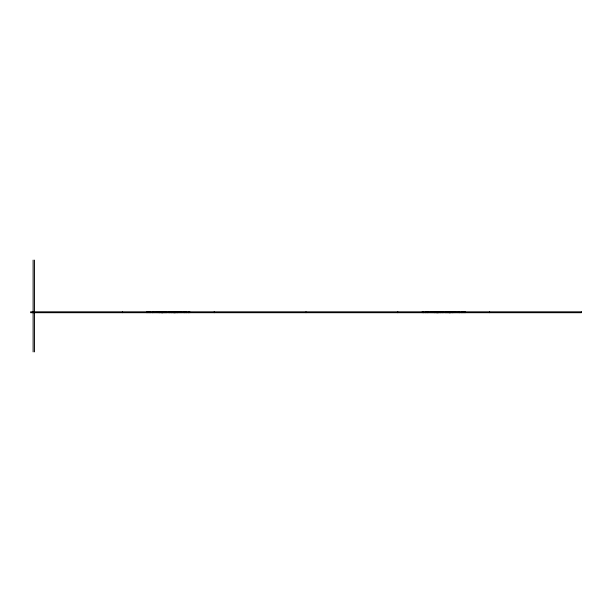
<?xml version="1.0" encoding="UTF-8"?>
<svg xmlns="http://www.w3.org/2000/svg" width="612" height="612" viewBox="0 0 612 612"><rect width="100%" height="100%" fill="white"/><g stroke="black" fill="none" stroke-linecap="round" stroke-linejoin="round"><path stroke-width="0.92" d="M489.6 311.829L489.6 312.701M465.219 311.829L465.219 312.701M464.24 311.829L464.24 312.701M463.797 311.829L463.797 312.701M462.397 311.829L462.397 312.701M461.853 311.829L461.853 312.701M461.02 311.829L461.02 312.701M459.688 311.829L459.688 312.701M459.49 311.829L459.49 312.701M458.403 311.829L458.403 312.701M457.187 311.829L457.179 312.701M456.017 311.829L456.017 312.701M454.946 311.829L454.93 312.701M453.928 311.829L453.928 312.701M453.018 311.829L453.018 312.701M452.781 311.829L452.781 312.701M452.199 311.829L452.199 312.701M451.48 311.829L451.48 312.701M450.868 311.829L450.868 312.701M450.723 311.829L450.723 312.701M450.371 311.829L450.371 312.701M449.988 311.829L449.988 312.701M449.721 311.829L449.721 312.701M449.529 311.829L449.568 312.701M449.476 311.829L449.476 312.701M449.223 311.829L449.223 312.701M448.772 311.829L448.772 312.701M448.129 311.829L448.129 312.701M447.288 311.829L447.288 312.701M446.944 311.829L446.944 312.701M446.255 311.829L446.255 312.701M445.261 311.829L445.261 312.701M445.054 311.829L445.054 312.701M443.723 311.829L443.677 312.701M442.346 311.829L442.346 312.701M442.139 311.829L442.139 312.701M441.145 311.829L441.145 312.701M440.456 311.829L440.456 312.701M440.112 311.829L440.112 312.701M439.271 311.829L439.271 312.701M438.628 311.829L438.628 312.701M438.177 311.829L438.177 312.701M437.924 311.829L437.924 312.701M437.832 311.829L437.871 312.701M437.679 311.829L437.679 312.701M437.412 311.829L437.412 312.701M437.029 311.829L437.029 312.701M436.677 311.829L436.677 312.701M436.532 311.829L436.532 312.701M435.92 311.829L435.92 312.701M435.201 311.829L435.201 312.701M434.619 311.829L434.619 312.701M434.382 311.829L434.382 312.701M433.472 311.829L433.472 312.701M432.47 311.829L432.454 312.701M431.383 311.829L431.383 312.701M430.221 311.829L430.213 312.701M428.997 311.829L428.997 312.701M427.91 311.829L427.91 312.701M427.712 311.829L427.712 312.701M426.38 311.829L426.38 312.701M425.547 311.829L425.547 312.701M425.003 311.829L425.003 312.701M423.603 311.829L423.603 312.701M423.16 311.829L423.16 312.701M422.181 311.829L422.181 312.701M397.8 311.829L397.8 312.701M306 311.829L306 312.701M214.2 311.829L214.2 312.701M189.819 311.829L189.819 312.701M188.84 311.829L188.84 312.701M188.397 311.829L188.397 312.701M186.997 311.829L186.997 312.701M186.453 311.829L186.453 312.701M185.62 311.829L185.62 312.701M184.288 311.829L184.288 312.701M184.09 311.829L184.09 312.701M183.003 311.829L183.003 312.701M181.787 311.829L181.779 312.701M180.617 311.829L180.617 312.701M179.546 311.829L179.53 312.701M178.528 311.829L178.528 312.701M177.618 311.829L177.618 312.701M177.381 311.829L177.381 312.701M176.799 311.829L176.799 312.701M176.08 311.829L176.08 312.701M175.468 311.829L175.468 312.701M175.323 311.829L175.323 312.701M174.971 311.829L174.971 312.701M174.588 311.829L174.588 312.701M174.321 311.829L174.321 312.701M174.129 311.829L174.168 312.701M174.076 311.829L174.076 312.701M173.823 311.829L173.823 312.701M173.372 311.829L173.372 312.701M172.729 311.829L172.729 312.701M171.888 311.829L171.888 312.701M171.544 311.829L171.544 312.701M170.855 311.829L170.855 312.701M169.861 311.829L169.861 312.701M169.654 311.829L169.654 312.701M168.323 311.829L168.277 312.701M166.946 311.829L166.946 312.701M166.739 311.829L166.739 312.701M165.745 311.829L165.745 312.701M165.056 311.829L165.056 312.701M164.712 311.829L164.712 312.701M163.871 311.829L163.871 312.701M163.228 311.829L163.228 312.701M162.777 311.829L162.777 312.701M162.524 311.829L162.524 312.701M162.432 311.829L162.471 312.701M162.279 311.829L162.279 312.701M162.012 311.829L162.012 312.701M161.629 311.829L161.629 312.701M161.277 311.829L161.277 312.701M161.132 311.829L161.132 312.701M160.52 311.829L160.52 312.701M159.801 311.829L159.801 312.701M159.219 311.829L159.219 312.701M158.982 311.829L158.982 312.701M158.072 311.829L158.072 312.701M157.055 311.829L157.07 312.701M155.984 311.829L155.984 312.701M154.821 311.829L154.813 312.701M153.597 311.829L153.597 312.701M152.51 311.829L152.51 312.701M152.311 311.829L152.311 312.701M150.98 311.829L150.98 312.701M150.147 311.829L150.147 312.701M149.603 311.829L149.603 312.701M148.203 311.829L148.203 312.701M147.76 311.829L147.76 312.701M146.781 311.829L146.781 312.701M122.4 311.829L122.4 312.701M34.471 260.1L34.471 351.9M33.124 260.1L33.124 351.9M581.4 311.829L30.6 311.829L30.6 312.701L581.4 312.701L581.4 311.829"/></g></svg>
